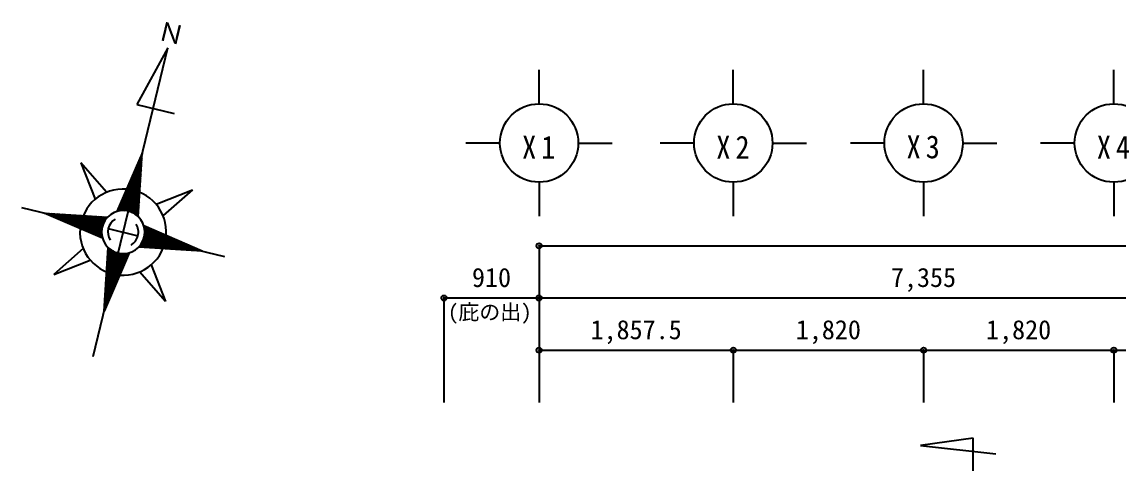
# Model space of a CAD drawing. Units: millimetres at full size, sheet at 1:100. Extents: x -40222 to 41440, y -29146 to 30741.
# Drawn here: x -35391 to -24896, y 23704 to 27938 of the extents above; entities that cross this region are included whole.
import ezdxf
from ezdxf.enums import TextEntityAlignment as Align

# ---------------------------------------------------------------- set-up
doc = ezdxf.new("R2010")
doc.units = ezdxf.units.MM
doc.header["$LTSCALE"] = 100
doc.header["$PDMODE"] = 32
doc.header["$PDSIZE"] = 50
for name, color, linetype in [('1-8', 7, 'Continuous'), ('1-E', 4, 'Continuous'), ('D-0', 4, 'Continuous')]:
    doc.layers.add(name, color=color, linetype=linetype)
doc.styles.add('ＭＳ ゴシック', font='')
doc.styles.get('ＭＳ ゴシック').set_extended_font_data('MS Gothic')

msp = doc.modelspace()

# ---------------------------------------------------------------- linework, layer by layer
at = {"layer": '1-8'}
for p, q in [((-30443.4, 27153.6), (-30443.4, 27478.6)), ((-28585.9, 27153.6), (-28585.9, 27478.6)), ((-26765.9, 27153.6), (-26765.9, 27478.6)), ((-24945.9, 27153.6), (-24945.9, 27478.6)), ((-30818.4, 26778.6), (-31143.4, 26778.6)), ((-30068.4, 26778.6), (-29743.4, 26778.6)), ((-28960.9, 26778.6), (-29285.9, 26778.6)), ((-28210.9, 26778.6), (-27885.9, 26778.6)), ((-27140.9, 26778.6), (-27465.9, 26778.6)), ((-26390.9, 26778.6), (-26065.9, 26778.6)), ((-25320.9, 26778.6), (-25645.9, 26778.6)), ((-30443.4, 26403.6), (-30443.4, 26078.6)), ((-28585.9, 26403.6), (-28585.9, 26078.6)), ((-26765.9, 26403.6), (-26765.9, 26078.6)), ((-24945.9, 26403.6), (-24945.9, 26078.6)), ((-30443.4, 25794.8), (-30443.4, 25294.8)), ((-30443.4, 25794.8), (-17098.4, 25794.8)), ((-31353.4, 25294.8), (-31353.4, 24294.8)), ((-31353.4, 25294.8), (-30443.4, 25294.8)), ((-30443.4, 25294.8), (-30443.4, 24794.8)), ((-30443.4, 25294.8), (-23088.4, 25294.8)), ((-30443.4, 25294.8), (-30443.4, 24294.8)), ((-30443.4, 24794.8), (-30443.4, 24294.8)), ((-30443.4, 24794.8), (-28585.9, 24794.8)), ((-28585.9, 24794.8), (-28585.9, 24294.8)), ((-28585.9, 24794.8), (-26765.9, 24794.8)), ((-26765.9, 24794.8), (-26765.9, 24294.8)), ((-26765.9, 24794.8), (-24945.9, 24794.8)), ((-24945.9, 24794.8), (-24945.9, 24294.8)), ((-24945.9, 24794.8), (-23088.4, 24794.8))]:
    msp.add_line(p, q, dxfattribs=at)
for centre in [(-30443.4, 26778.6), (-28585.9, 26778.6), (-26765.9, 26778.6), (-24945.9, 26778.6)]:
    msp.add_circle(centre, 375, dxfattribs=at)
at = {"layer": '1-8', "color": 2}
for p in [(-30443.4, 25794.8), (-31353.4, 25294.8), (-30443.4, 25294.8), (-30443.4, 24794.8), (-28585.9, 24794.8), (-26765.9, 24794.8), (-24945.9, 24794.8)]:
    msp.add_point(p, dxfattribs=at)
at = {"layer": '1-E'}
for p, q in [((-26291.8, 23951.7), (-26796.3, 23881.5)), ((-26291.8, 23269.8), (-26291.8, 23951.7)), ((-26796.3, 23881.5), (-26074.7, 23802.2))]:
    msp.add_line(p, q, dxfattribs=at)
at = {"layer": 'D-0'}
for p, q in [((-34710.1, 24735.2), (-33996.7, 27689.1)), ((-33996.7, 27689.1), (-34291, 27148.8)), ((-34291, 27148.8), (-33933.5, 27062.5)), ((-34239.9, 26682.1), (-34481.8, 26123.2)), ((-34279.8, 26074.4), (-34239.9, 26682.1)), ((-34250.6, 26657.3), (-34242.4, 26643.8)), ((-34245.4, 26669.5), (-34241.2, 26662.6)), ((-34240.1, 26681.7), (-34239.9, 26681.5)), ((-34828.5, 26589.7), (-34690, 26240)), ((-34580.5, 26306.8), (-34828.5, 26589.7)), ((-34252.3, 26492.9), (-34293, 26559.5)), ((-34287.7, 26571.7), (-34251.1, 26511.8)), ((-34249.8, 26530.6), (-34282.4, 26583.9)), ((-34277.1, 26596.1), (-34248.6, 26549.5)), ((-34247.4, 26568.4), (-34271.8, 26608.4)), ((-34266.5, 26620.6), (-34246.1, 26587.2)), ((-34244.9, 26606), (-34261.2, 26632.8)), ((-34255.9, 26645), (-34243.6, 26624.9)), ((-34340.6, 26449.4), (-34263.4, 26323.2)), ((-34262.2, 26342.1), (-34335.3, 26461.7)), ((-34330, 26473.9), (-34261, 26360.9)), ((-34259.7, 26379.8), (-34324.7, 26486.1)), ((-34319.4, 26498.3), (-34258.5, 26398.7)), ((-34257.3, 26417.5), (-34314.1, 26510.6)), ((-34308.8, 26522.8), (-34256, 26436.4)), ((-34254.8, 26455.2), (-34303.5, 26535)), ((-34298.3, 26547.2), (-34253.6, 26474.1)), ((-34382.9, 26351.6), (-34273.4, 26172.4)), ((-34272.1, 26191.2), (-34377.6, 26363.9)), ((-34372.3, 26376.1), (-34270.9, 26210.1)), ((-34269.7, 26229), (-34367, 26388.3)), ((-34361.7, 26400.5), (-34268.4, 26247.8)), ((-34267.2, 26266.7), (-34356.4, 26412.8)), ((-34351.1, 26425), (-34265.9, 26285.5)), ((-34264.7, 26304.4), (-34345.9, 26437.2)), ((-34356.8, 26121), (-34430.5, 26241.6)), ((-34425.2, 26253.9), (-34340.1, 26114.6)), ((-34321.8, 26105.5), (-34419.9, 26266.1)), ((-34414.6, 26278.3), (-34300.8, 26092)), ((-34409.3, 26290.5), (-34279.6, 26078.1)), ((-34278.3, 26097), (-34404, 26302.8)), ((-34277.1, 26115.8), (-34398.7, 26315)), ((-34393.5, 26327.2), (-34275.8, 26134.7)), ((-34274.6, 26153.5), (-34388.2, 26339.4)), ((-34108.1, 26192.8), (-33758.3, 26331.2)), ((-33758.3, 26331.2), (-34041.2, 26083.2)), ((-34623.3, 25973.9), (-35390.7, 26159.2)), ((-34463, 26127.8), (-34472.8, 26143.8)), ((-34467.5, 26156.1), (-34451.5, 26129.8)), ((-34439.5, 26131.1), (-34462.2, 26168.3)), ((-34456.9, 26180.5), (-34427.1, 26131.8)), ((-34414.3, 26131.6), (-34451.6, 26192.7)), ((-34446.4, 26205), (-34401, 26130.7)), ((-34387, 26128.7), (-34441.1, 26217.2)), ((-34435.8, 26229.4), (-34372.3, 26125.6)), ((-35178.1, 26107.6), (-35177.8, 26108.1)), ((-35167.8, 26103.2), (-35164.7, 26107.2)), ((-35151.6, 26106.3), (-35157.5, 26098.7)), ((-35147.2, 26094.2), (-35138.5, 26105.5)), ((-35125.3, 26104.6), (-35136.9, 26089.8)), ((-35126.6, 26085.3), (-35112.2, 26103.8)), ((-35099.1, 26102.9), (-35116.2, 26080.8)), ((-35105.9, 26076.4), (-35086, 26102)), ((-35072.9, 26101.2), (-35095.6, 26071.9)), ((-35085.3, 26067.4), (-35059.8, 26100.3)), ((-35046.6, 26099.5), (-35075, 26063)), ((-35064.7, 26058.5), (-35033.5, 26098.6)), ((-35020.4, 26097.7), (-35054.3, 26054)), ((-35044, 26049.6), (-35007.3, 26096.9)), ((-34994.2, 26096), (-35033.7, 26045.1)), ((-35023.4, 26040.7), (-34981.1, 26095.1)), ((-34967.9, 26094.3), (-35013.1, 26036.2)), ((-35002.7, 26031.7), (-34954.8, 26093.4)), ((-34941.7, 26092.5), (-34992.4, 26027.3)), ((-34982.1, 26022.8), (-34928.6, 26091.7)), ((-34915.5, 26090.8), (-34971.8, 26018.3)), ((-34961.5, 26013.9), (-34902.3, 26090)), ((-34889.2, 26089.1), (-34951.2, 26009.4)), ((-34940.8, 26005), (-34876.1, 26088.2)), ((-34863, 26087.4), (-34930.5, 26000.5)), ((-34920.2, 25996), (-34849.9, 26086.5)), ((-34836.8, 26085.7), (-34909.9, 25991.6)), ((-34899.6, 25987.1), (-34823.6, 26084.8)), ((-34810.5, 26083.9), (-34889.3, 25982.6)), ((-34878.9, 25978.2), (-34797.4, 26083.1)), ((-34784.3, 26082.2), (-34868.6, 25973.7)), ((-34858.3, 25969.2), (-34771.2, 26081.4)), ((-34758, 26080.5), (-34848, 25964.8)), ((-34837.7, 25960.3), (-34744.9, 26079.6)), ((-34731.8, 26078.8), (-34827.3, 25955.8)), ((-34817, 25951.4), (-34718.7, 26077.9)), ((-34705.6, 26077), (-34806.7, 25946.9)), ((-34796.4, 25942.4), (-34692.4, 26076.2)), ((-34679.3, 26075.3), (-34786.1, 25938)), ((-34775.7, 25933.5), (-34666.2, 26074.5)), ((-34653.1, 26073.6), (-34765.4, 25929.1)), ((-34755.1, 25924.6), (-34640, 26072.7)), ((-34626.9, 26071.9), (-34744.8, 25920.1)), ((-34734.5, 25915.7), (-34613.8, 26071)), ((-34600.6, 26070.2), (-34724.2, 25911.2)), ((-34713.8, 25906.7), (-34587.5, 26069.3)), ((-34574.4, 26068.4), (-34703.5, 25902.3)), ((-34478.1, 26131.6), (-34474.2, 26125.3)), ((-34693.2, 25897.8), (-34616.4, 25996.7)), ((-34624.5, 25968.4), (-34682.9, 25893.3)), ((-34672.6, 25888.9), (-34628, 25946.2)), ((-34629.1, 25927.1), (-34662.2, 25884.4)), ((-34564.3, 25959.6), (-34281, 25891.2)), ((-34259.6, 25781.6), (-34132.9, 25944.7)), ((-34143.2, 25949.1), (-34253, 25807.8)), ((-34246.5, 25780.8), (-34122.5, 25940.2)), ((-34112.2, 25935.7), (-34233.3, 25779.9)), ((-34153.5, 25953.6), (-34227.4, 25858.5)), ((-33665.9, 25742.6), (-34224.9, 25984.5)), ((-34215.4, 25980.4), (-34221.7, 25972.3)), ((-34220.2, 25779), (-34101.9, 25931.3)), ((-34220.1, 25885.6), (-34163.8, 25958.1)), ((-34218.9, 25958.2), (-34205.1, 25975.9)), ((-34194.8, 25971.5), (-34217, 25942.9)), ((-34174.1, 25962.5), (-34217, 25907.3)), ((-34216.2, 25926.1), (-34184.4, 25967)), ((-34091.6, 25926.8), (-34207.1, 25778.2)), ((-34194, 25777.3), (-34081.3, 25922.3)), ((-34651.9, 25879.9), (-34628.5, 25910.1)), ((-34626.8, 25894.6), (-34641.6, 25875.5)), ((-34631.3, 25871), (-34624.1, 25880.3)), ((-34620.6, 25867), (-34621, 25866.5)), ((-34222, 25876.9), (-33454.6, 25691.6)), ((-34071, 25917.9), (-34180.9, 25776.4)), ((-34167.8, 25775.6), (-34060.6, 25913.4)), ((-34050.3, 25908.9), (-34154.6, 25774.7)), ((-34141.5, 25773.9), (-34040, 25904.5)), ((-34029.7, 25900), (-34128.4, 25773)), ((-34115.3, 25772.1), (-34019.4, 25895.6)), ((-34009, 25891.1), (-34102.2, 25771.3)), ((-34089, 25770.4), (-33998.7, 25886.6)), ((-33988.4, 25882.2), (-34075.9, 25769.6)), ((-34062.8, 25768.7), (-33978.1, 25877.7)), ((-33967.8, 25873.2), (-34049.7, 25767.8)), ((-34036.6, 25767), (-33957.5, 25868.8)), ((-33947.1, 25864.3), (-34023.4, 25766.1)), ((-34010.3, 25765.3), (-33936.8, 25859.8)), ((-33926.5, 25855.4), (-33997.2, 25764.4)), ((-33984.1, 25763.5), (-33916.2, 25850.9)), ((-33905.9, 25846.4), (-33971, 25762.7)), ((-33957.9, 25761.8), (-33895.5, 25842)), ((-33885.2, 25837.5), (-33944.7, 25760.9)), ((-33931.6, 25760.1), (-33874.9, 25833.1)), ((-33864.6, 25828.6), (-33918.5, 25759.2)), ((-33905.4, 25758.4), (-33854.3, 25824.1)), ((-33844, 25819.7), (-33892.3, 25757.5)), ((-34804.1, 25767.5), (-35087, 25519.5)), ((-34605.4, 25168.7), (-34565.5, 25776.4)), ((-34363.6, 25727.6), (-34605.4, 25168.7)), ((-34451.5, 25524.3), (-34569.4, 25717.2)), ((-34568.2, 25736.1), (-34446.3, 25536.5)), ((-34441, 25548.8), (-34566.9, 25754.9)), ((-34565.7, 25773.8), (-34435.7, 25561)), ((-34430.4, 25573.2), (-34543.1, 25757.8)), ((-34425.1, 25585.4), (-34522.4, 25744.7)), ((-34504.2, 25735.8), (-34419.8, 25597.7)), ((-34414.5, 25609.9), (-34487.5, 25729.5)), ((-34472.1, 25725), (-34409.2, 25622.1)), ((-34403.9, 25634.3), (-34457.4, 25721.9)), ((-34443.5, 25720), (-34398.6, 25646.6)), ((-34393.3, 25658.8), (-34430.2, 25719.1)), ((-34417.4, 25719.1), (-34388.1, 25671)), ((-34382.8, 25683.2), (-34405.1, 25719.7)), ((-34393.2, 25721.1), (-34377.5, 25695.5)), ((-34372.2, 25707.7), (-34381.6, 25723.1)), ((-34370.4, 25725.7), (-34366.9, 25719.9)), ((-33665.9, 25742.6), (-34273.7, 25782.5)), ((-34272.7, 25782.5), (-34266.8, 25790.1)), ((-33879.2, 25756.6), (-33833.6, 25815.2)), ((-33823.3, 25810.7), (-33866, 25755.8)), ((-33852.9, 25754.9), (-33813, 25806.3)), ((-33802.7, 25801.8), (-33839.8, 25754)), ((-33826.7, 25753.2), (-33792.4, 25797.3)), ((-33782, 25792.9), (-33813.6, 25752.3)), ((-33800.4, 25751.5), (-33771.7, 25788.4)), ((-33761.4, 25784), (-33787.3, 25750.6)), ((-33774.2, 25749.7), (-33751.1, 25779.5)), ((-33740.8, 25775), (-33761.1, 25748.9)), ((-33748, 25748), (-33730.5, 25770.6)), ((-33720.1, 25766.1), (-33734.9, 25747.2)), ((-33721.7, 25746.3), (-33709.8, 25761.6)), ((-33699.5, 25757.2), (-33708.6, 25745.4)), ((-33695.5, 25744.6), (-33689.2, 25752.7)), ((-33678.9, 25748.2), (-33682.4, 25743.7)), ((-33669.3, 25742.8), (-33668.5, 25743.8)), ((-35087, 25519.5), (-34737.2, 25658)), ((-34575.6, 25623), (-34478, 25463.2)), ((-34472.7, 25475.4), (-34574.3, 25641.8)), ((-34573.1, 25660.7), (-34467.4, 25487.6)), ((-34462.1, 25499.9), (-34571.9, 25679.5)), ((-34570.6, 25698.4), (-34456.8, 25512.1)), ((-34155.3, 25610.8), (-34016.8, 25261.1)), ((-34583, 25509.8), (-34509.7, 25389.8)), ((-34504.4, 25402.1), (-34581.8, 25528.7)), ((-34580.5, 25547.5), (-34499.1, 25414.3)), ((-34493.8, 25426.5), (-34579.3, 25566.4)), ((-34578.1, 25585.3), (-34488.6, 25438.8)), ((-34483.3, 25451), (-34576.8, 25604.1)), ((-34016.8, 25261.1), (-34264.8, 25543.9)), ((-34536.2, 25328.7), (-34589.2, 25415.6)), ((-34588, 25434.4), (-34530.9, 25340.9)), ((-34525.6, 25353.2), (-34586.7, 25453.3)), ((-34585.5, 25472.1), (-34520.3, 25365.4)), ((-34515, 25377.6), (-34584.3, 25491)), ((-34567.9, 25255.4), (-34596.6, 25302.4)), ((-34595.4, 25321.3), (-34562.6, 25267.6)), ((-34557.3, 25279.8), (-34594.2, 25340.1)), ((-34592.9, 25359), (-34552, 25292.1)), ((-34546.7, 25304.3), (-34591.7, 25377.8)), ((-34590.4, 25396.7), (-34541.5, 25316.5)), ((-34599.6, 25182), (-34604.1, 25189.3)), ((-34602.8, 25208.2), (-34594.4, 25194.3)), ((-34589.1, 25206.5), (-34601.6, 25227)), ((-34600.4, 25245.9), (-34583.8, 25218.7)), ((-34578.5, 25230.9), (-34599.1, 25264.7)), ((-34597.9, 25283.6), (-34573.2, 25243.2)), ((-34605.3, 25170.4), (-34604.9, 25169.8))]:
    msp.add_line(p, q, dxfattribs=at)
msp.add_lwpolyline([(-34620.4, 25866.3), (-35179.4, 26108.2), (-34571.6, 26068.2)], dxfattribs=at)
for radius, start, end in [(412.8, 1.2882, 1.2879), (206.4, 1.28816, 1.28785), (145.8, 121.42169, 211.42021), (145.8, 301.42169, 31.42315)]:
    msp.add_arc((-34422.7, 25925.4), radius, start, end, dxfattribs=at)

# ---------------------------------------------------------------- texts
at = {"layer": '1-8', "color": 4, "style": 'ＭＳ ゴシック'}
for s, p in [('910', (-31085.9, 25344.8)), ('7,355', (-27078.4, 25344.8)), ('1,857.5', (-29952.1, 24844.8)), ('1,820', (-27988.4, 24844.8)), ('1,820', (-26168.4, 24844.8))]:
    msp.add_text(s, height=183.3, dxfattribs=at).set_placement(p, align=Align.BOTTOM_LEFT)
at = {"layer": '1-8', "style": 'ＭＳ ゴシック'}
msp.add_text('(庇の出)', height=146.6, dxfattribs=at).set_placement((-31315.2, 25042.8), align=Align.BOTTOM_LEFT)
at = {"layer": '1-8', "char_height": 219.9, "attachment_point": 7, "style": 'ＭＳ ゴシック'}
for s, insert in [('\\T1.36;\\W0.9;X1', (-30605.9, 26628.6)), ('\\T1.36;\\W0.9;X2', (-28748.4, 26628.6)), ('\\T1.36;\\W0.9;X3', (-26928.4, 26628.6)), ('\\T1.36;\\W0.9;X4', (-25108.4, 26628.6))]:
    msp.add_mtext(s, dxfattribs=dict(at, insert=insert))
at = {"layer": 'D-0', "color": 2, "style": 'ＭＳ ゴシック'}
msp.add_text('Ｎ', height=183.3, rotation=346.422, dxfattribs=at).set_placement((-34118.2, 27718.4), align=Align.BOTTOM_LEFT)

doc.saveas('drawing.dxf')
